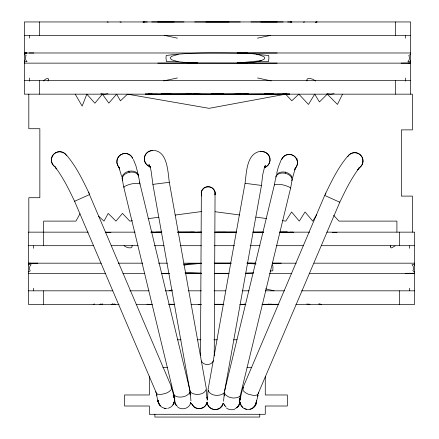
<?xml version="1.0" encoding="UTF-8"?>
<svg xmlns="http://www.w3.org/2000/svg" width="439" height="439" viewBox="0 0 439 439"><rect width="100%" height="100%" fill="white"/><g stroke="black" fill="none" stroke-linecap="round" stroke-linejoin="round"><path stroke-width="0.66" d="M410.58 94.165L410.58 21.95L24.343 21.95L24.343 63.057M412.413 232.149L412.413 196.107L401.372 196.107L401.372 129.873L412.413 129.873L412.413 94.165L24.343 94.165L24.348 60.659M119.068 304.364L28.425 304.364L28.425 232.149L88.223 232.149M28.425 265.013L28.425 263.257L30.801 263.18M410.575 60.686L410.575 62.717M326.753 232.149L414.657 232.149L414.657 304.364L295.908 304.364M214.967 194.823C217.168 184.797 200.003 184.051 201.342 194.225L200.491 355.661M215.055 192.798L214.227 355.925M414.657 263.598L414.652 265.628M256.606 400.384C257.644 407.118 249.061 412.27 243.678 408.056M190.263 392.943L190.954 400.922M264.591 166.957L262.703 174.766L261.468 185.434L224.016 394.529L224.439 392.998A33.616 1.482 -90 0 1 224.285 395.94M174.837 397.75L174.464 399.506M347.567 156.399C337.734 167.967 331.236 181.889 324.679 195.454L242.696 388.274L243.08 390.403A8.198 3.71 18.7 0 0 249.209 394.496L253.319 395.358A8.462 3.83 18.7 0 0 257.792 394.458L339.786 202.231C345.372 190.559 351.052 178.772 358.893 168.411L357.719 169.909L359.14 168.241M258.406 393.629L258.489 392.625M190.049 391.116L189.291 393.481L186.548 395.588A8.067 4.17 -10.6 0 1 180.418 397.086C177.965 397.075 174.541 396.68 173.707 393.926L123.771 187.195L122.355 179.677M223.489 401.246L224.444 392.878M239.184 404.736L240.21 395.951L290.602 188.139L292.012 180.621A8.281 5.63 11.5 0 0 284.313 173.12A8.281 5.63 11.5 0 0 275.791 178.382M190.087 394.996A33.616 1.482 90 0 1 189.933 392.054L190.356 393.585L190.285 391.884L139.942 183.683L138.867 177.79M275.505 178.733L274.43 184.627L224.625 390.814M48.378 80.052L48.422 78.817L47.483 78.372L45.458 79.223L43.252 80.995M390.622 246.257L390.578 247.492L391.522 247.936L395.056 245.944M223.182 403.227L221.925 406.185L220.779 407.365L221.925 406.185L223.199 403.26M139.843 184.089L139.942 183.683C134.669 182.624 128.583 184.248 123.864 186.789L124.226 187.475M240.122 398.897L242.13 390.595M242.827 389.426L243.31 387.45L242.696 388.274M257.792 394.458L257.369 396.214L258.066 395.045L255.964 403.699M276.647 173.405L278.408 166.842L280.971 160.356M292.72 177.378L294.931 169.558M190.74 402.497L190.317 403.348M208.355 390.287L207.932 391.818A31.987 1.41 90 0 1 207.153 400.253M190.312 403.348L190.614 402.305M207.175 402.108L205.606 405.515L204.053 407.013M295.485 168.115L294.712 169.937L295.238 168.746M325.272 194.312L325.804 193.089M342.513 94.165L337.465 104.433L327.242 94.165L319.433 101.941L314.697 94.165L308.474 104.433L298.871 94.165L291.803 100.772L285.624 94.165L209.09 108.334L127.519 94.165L120.423 100.844L116.609 94.165L108.845 103.11L102.38 94.165L94.901 103.187L86.818 94.165L82.153 106.09L75.217 94.165M264.695 166.864L265.436 165.47L264.651 166.546M80.03 213.727L75.942 221.108L43.67 221.108L43.67 245.692M213.447 360.77C211.351 365.687 203.559 365.819 201.298 360.979M190.488 403.71C188.6 408.605 181.938 410.432 177.817 407.183M238.108 406.432L239.2 404.577M316.678 214.83L312.738 221.108L305.045 211.977L299.294 221.108L291.6 211.977L285.816 221.108L282.42 220.658M224.088 392.828C219.923 397.015 209.628 396.077 208.015 389.887L245.05 183.244C246.603 172.165 246.477 153.052 260.991 151.203M177.559 406.498C175.935 405.104 174.788 403.123 174.497 400.95A8.281 8.281 0 0 1 174.096 402.525M238.152 406.07L236.797 407.425A8.281 8.281 0 0 0 237.976 406.305M240.21 395.951L237.79 397.536L233.954 398.036A8.067 4.17 10.6 0 1 227.825 396.532L225.081 394.425L224.324 392.06M239.601 398.672A8.281 8.281 0 0 1 239.831 399.731L239.908 400.45M207.137 402.634L207.032 402.711A8.281 8.264 52.4 0 0 218.617 408.901L220.4 407.76M28.425 271.95L30.22 270.797C28.996 268.855 29.413 266.199 31.098 264.668L28.425 264.563M410.58 54.387L408.78 55.517C410.004 57.454 409.587 60.116 407.902 61.647L410.58 61.729M220.318 407.826L218.551 408.879A8.281 8.281 0 0 1 207.049 402.53M74.866 201.122L74.586 201.287L156.58 393.514L157.003 395.27L156.306 394.101L158.402 402.755M271.209 94.165L264.267 93.941L264.739 93.672M203.575 407.277C200.705 409.225 196.683 408.934 193.972 406.816C190.367 402.311 190.016 401.641 193.972 406.816M234.986 408.698C237.68 407.59 239.667 405.104 240.149 402.228L240.413 403.276M273.678 93.672L271.911 94.165L283.396 94.165L277.591 94.155M261.21 60.686L237.181 63.057C246.098 62.179 256.255 63.732 264.327 59.056L264.799 58.058L264.327 57.059C256.255 52.378 246.098 53.931 237.181 53.059C213.491 52.943 189.725 52.29 166.2 55.517L165.997 58.058L166.43 61.647L178.212 61.729L187.76 62.717L197.742 63.057L277.135 63.134M189.873 390.776L152.904 184.49L153.837 184.259L169.322 182.3L206.357 388.943C204.744 395.133 194.45 396.071 190.285 391.884M101.453 304.364L102.671 303.903M99.768 304.364L101.03 303.947M93.216 304.364L94.517 303.947M89.463 194.576L171.676 387.33L171.292 389.459A8.198 3.71 -18.7 0 1 165.163 393.553L161.053 394.414A8.462 3.83 -18.7 0 1 156.58 393.514M234.673 409.197C231.957 410.251 228.807 409.817 226.475 408.067M270.611 35.356L257.512 38.155M163.659 80.919L177.411 77.961M169.042 290.794L172.297 289.987M243.486 304.364L244.792 304.046M107.999 93.672L104.416 94.165L100.833 93.672M334.09 93.672L330.507 94.165L326.918 93.672M303.349 22.208L304.584 21.95M315.29 22.224L316.607 21.95M178.212 54.387L171.528 56.357L170.123 58.058L171.528 59.759L178.212 61.729M315.948 22.191L317.238 21.95M111.144 304.364L112.955 304.04M148.409 94.165L149.342 94.012L146.577 94.165M290.596 232.149L289.663 232.302L292.423 232.149M151.296 150.566C167.528 148.788 167.769 171.479 169.322 182.3M286.223 93.71L282.771 94.039L289.658 94.012L288.428 94.165M106.057 232.368L110.935 232.368M332.142 232.368L337.02 232.368M132.474 220.751L129.763 221.108L122.47 213.403L115.962 221.108L108.208 213.409L103.994 221.108L98.545 216.186M148.053 218.677L158.896 217.234M175.15 215.066L201.572 211.549M183.743 264.388L191.92 263.565L201.254 263.274M147.284 21.95L143.037 22.021L143.668 21.95M183.765 265.052L201.249 263.323M270.106 271.05L272.806 270.797L272.954 266.939L272.57 264.668M192.062 93.71L171.665 94.165L170.184 93.672M253.583 272.756L245.824 273.113M153.853 232.445L161.415 232.154L151.076 232.209M283.21 21.95L250.96 21.95M143.037 22.021L144.579 21.95M24.343 61.751L27.02 61.647C25.336 60.116 24.919 57.454 26.142 55.517L24.343 54.365M408.199 63.134L410.575 63.057L401.125 63.134M412.276 273.332L414.657 273.256L405.202 273.332M26.724 52.982L24.343 53.059L27.042 53.037M414.657 264.585L411.98 264.668C413.664 266.199 414.081 268.855 412.858 270.797L414.657 271.928M244.188 94.165L263.257 94.165M194.812 232.149L177.713 232.149M151.938 94.165L170.656 93.941M264.08 94.165L273.113 93.941L245.187 94.165M287.062 232.149L279.884 232.182M183.963 21.95L151.713 21.95M240.265 21.95L194.658 21.95M234.596 94.165L242.169 94.012L223.583 94.165M201.249 232.215L196.831 232.302L201.479 232.264M198.735 304.364L201.095 304.315M253.287 232.258L263.4 232.154M212.421 94.165L223.698 94.012L186.388 94.045L190.735 94.165M226.584 232.149L215.302 232.302L236.27 232.16M177.899 232.22L193.813 232.149M277.157 21.95L260.832 21.95M174.085 21.95L157.766 21.95M29.073 53.02L33.798 52.982M201.369 232.182L190.466 232.269L194.301 232.445M28.425 263.257L37.875 263.18M264.915 304.364L278.666 304.337M229.004 21.95L205.918 21.95M247.673 52.982L237.181 53.059L277.135 52.982M256.711 61.729L268.492 61.647L268.92 58.058L268.723 55.517L256.711 54.387M187.25 63.134L197.742 63.057L157.788 63.134M247.119 263.213L251.75 263.18M191.327 273.332L201.26 273.261L185.626 273.288M214.748 304.331L223.577 304.304L214.232 304.287M214.775 263.202L231.013 263.213M228.982 273.305L214.775 273.305M157.332 94.155L151.521 94.165L163.012 94.165M281.668 232.154L287.479 232.149L279.775 232.154M247.267 263.246L255.416 263.23M272.389 263.197L281.218 263.18M169.333 273.321L161.865 273.332L169.399 273.332M24.343 35.488L410.58 35.488M24.343 52.982L410.58 52.982M24.343 63.134L410.58 63.134M24.343 80.622L410.58 80.622M297.137 158.995L297.412 158.995M105.36 232.149L135.124 232.149M150.895 232.149L161.892 232.149M177.691 232.149L201.468 232.149M214.682 232.149L236.626 232.149M252.727 232.149L263.444 232.149M279.835 232.149L309.616 232.149M28.425 245.692L93.611 245.692M111.396 245.692L138.076 245.692M154.495 245.692L164.076 245.692M180.363 245.692L201.397 245.692M214.155 245.692L234.536 245.692M250.274 245.692L259.97 245.692M276.268 245.692L303.634 245.692M321.419 245.692L414.657 245.692M28.425 263.18L101.25 263.18M118.228 263.18L142.741 263.18M158.452 263.18L167.347 263.18M183.793 263.18L201.397 263.18M214.155 263.18L230.936 263.18M247.053 263.18L255.86 263.18M272.306 263.18L296.237 263.18M313.973 263.18L414.657 263.18M214.775 263.257L231.013 263.257M28.425 273.332L105.316 273.332M122.986 273.332L144.793 273.332M185.165 273.332L201.397 273.332M214.155 273.332L228.922 273.332M245.708 273.332L253.122 273.332M269.568 273.332L291.458 273.332M309.215 273.332L414.657 273.332M28.425 290.821L112.79 290.821M129.851 290.821L149.024 290.821M165.316 290.821L172.286 290.821M188.589 290.821L201.397 290.821M214.155 290.821L225.646 290.821M242.35 290.821L249.067 290.821M265.321 290.821L284.477 290.821M301.582 290.821L414.657 290.821M147.751 304.364L147.12 304.287L151.362 304.364M174.278 304.287L168.916 304.287L174.201 304.331M262.099 304.287L278.765 304.287M136.205 304.364L152.426 304.364M168.73 304.364L174.782 304.364M191.036 304.364L201.386 304.364M214.342 304.364L223.939 304.364M239.705 304.364L245.873 304.364M262.006 304.364L278.776 304.364M177.647 339.781L181.055 339.781M197.429 339.781L200.837 339.781M213.798 339.781L217.212 339.781M233.581 339.781L236.994 339.781M162.825 367.377L167.539 367.377M247.102 367.377L251.816 367.377M214.923 232.215L227.775 232.302L216.498 232.149M237.181 63.057L247.673 63.134M211.34 94.165L192.754 94.012L200.327 94.165M227.66 232.149L236.292 232.22M189.736 94.165L161.245 93.672M263.18 232.198L253.199 232.193M222.502 94.165L211.225 94.012L248.529 94.039L242.849 93.71M264.267 93.941L282.985 94.165M240.802 304.287L244.342 304.364M161.81 93.941L170.842 94.165M156.015 232.149L161.453 232.286M247.157 263.444L256.003 263.943M201.254 273.234L185.077 272.306M287.638 21.95L291.886 22.021L290.344 21.95M147.12 304.287L148.656 304.364M288.346 94.165L285.58 94.012L286.513 94.165M151.208 232.182L153.42 232.302L152.487 232.149M289.235 232.445L286.848 232.269L293.735 232.302L292.511 232.149M164.449 408.424L166.601 408.638M146.494 94.165L145.265 94.012L152.157 94.045L148.706 93.71M215.143 211.73L239.612 214.978M255.921 217.14L266.791 218.584M107.067 21.95L108.274 22.164M177.411 38.155L164.312 35.356M257.512 77.961L271.264 80.919M265.54 288.867L274.04 290.794M319.378 303.997L321.321 304.364M318.709 303.947L320.689 304.364M306.806 303.975L308.661 304.364M120.028 21.95L121.224 22.208M270.731 304.024L272.01 304.364M308.765 304.018L309.978 304.364M324.909 195.52L339.786 202.231L339.506 202.066M268.531 303.964L269.848 304.364M114.239 303.947L115.517 304.364M112.472 303.903L113.696 304.364M261.468 185.434L245.247 183.326M194.054 406.882L195.756 407.957A8.281 8.264 -52.4 0 0 207.23 402.294M225.18 406.141L226.085 407.046M241.713 406.218L242.838 407.387M333.64 215.34L338.979 221.108L396.911 221.108L396.911 232.149M66.805 155.455C76.638 167.023 83.136 180.945 89.693 194.51L74.586 201.287C69 189.615 63.32 177.828 55.479 167.468L56.653 168.966L55.232 167.297M159.154 404.149L160.526 405.817A8.281 8.281 0 0 1 157.914 400.044A8.297 8.264 -13.6 0 0 159.148 404.154L159.253 404.538A8.281 8.215 -13.6 0 0 165.459 408.374M171.676 387.33L171.062 386.507L171.539 388.482M149.721 165.602L148.936 164.526L150.379 167.698L149.781 166.013L151.104 170.897L152.904 184.49M240.671 404.324L240.863 404.637M224.055 404.292L223.632 403.441M224.34 404.753L224.9 405.674M175.172 403.633L176.264 405.488L176.22 405.126M224.373 404.857L225.02 405.976M133.401 159.412L135.964 165.898L138.307 175.057M119.134 167.802L119.66 168.993L118.887 167.171L121.652 176.434M88.568 192.145L89.101 193.369M306.894 80.995C305.824 76.781 312.244 78.619 314.121 80.052A10.525 6.124 23.8 0 1 315.69 81.089M132.106 245.313C133.176 249.533 126.756 247.695 124.879 246.257A10.525 6.124 23.8 0 1 124.061 245.741M206.16 389.854L206.44 390.875A31.987 1.41 -90 0 0 207.219 399.309M239.804 398.491L240.062 399.545M206.846 397.328L207.235 398.903M172.242 389.651L174.25 397.954M290.602 188.139L290.508 187.733C285.789 185.192 279.703 183.568 274.43 184.627L274.529 185.033M201.342 194.225L201.759 195.975A7.935 7.375 0.1 0 1 201.891 190.702L204.14 187.93L205.726 187.069A6.459 6.003 0.1 0 1 211 187.212L212.536 188.155L214.633 191.047A7.935 7.375 0.1 0 1 215.006 194.598M139.487 182.042L139.668 183.063M174.162 395.007L175.188 403.792M155.883 391.681L155.966 392.685M409.576 245.829L409.576 248.304M409.576 288.204L409.576 290.684M405.493 35.625L405.493 38.105M405.493 78.005L405.493 81.16M399.408 232.149L399.408 245.692M399.408 290.821L399.408 304.364M395.33 21.95L395.33 35.488M395.33 80.622L395.33 94.165M265.277 376.799L265.277 394.974L287.358 394.974L287.358 406.009L265.277 406.009L265.277 414.29L149.359 414.29L149.359 406.009L124.522 406.009L124.522 394.974L149.359 394.974L149.359 376.124M259.751 414.29L259.751 417.05L154.885 417.05L154.885 414.29M43.67 290.821L43.67 304.364M39.592 21.95L39.592 35.488M39.592 80.622L39.592 94.165M33.507 245.829L33.507 248.304M33.507 288.204L33.507 290.684M29.424 35.625L29.424 38.105M29.424 78.005L29.424 81.16M28.809 94.165L28.809 128.715L39.85 128.715L39.85 197.709L28.809 197.709L28.809 232.149M128.841 171.045A57.322 7.732 85.7 0 1 129.126 172.132M173.899 403.024A8.281 8.281 0 0 1 172.779 404.879M159.648 404.621A8.281 8.281 0 0 1 158.814 403.221M158.605 402.728A8.281 8.281 0 0 1 158.084 400.631M173.284 395.243A8.281 8.281 0 0 1 174.541 398.788M223.138 403.984A8.281 8.281 0 0 1 220.466 407.332M207.466 398.897A8.281 8.281 0 0 1 207.768 397.855M174.557 400.439A8.281 8.215 -13.6 0 1 169.185 407.88M168.675 408.056A8.281 8.215 -13.6 0 1 167.621 408.297M158.369 402.601A8.281 8.215 -13.6 0 1 158.018 400.483M173.597 396.313A8.281 8.215 -13.6 0 1 174.217 397.805M173.24 395.391A8.297 8.264 -13.6 0 1 174.481 399.506M174.426 400.593A8.303 8.27 -13.6 0 1 173.729 403.2A8.281 8.281 0 0 0 174.25 401.658M173.218 395.407A8.281 8.281 0 0 1 173.937 396.867M174.113 397.377A8.281 8.281 0 0 1 174.426 398.969M122.569 179.792A8.281 5.822 -11.9 0 1 128.781 171.314A8.281 5.822 -11.9 0 1 138.439 176.066M122.728 180.599A8.281 5.63 -11.5 0 1 129.346 172.297A8.281 5.63 -11.5 0 1 138.581 177.438M285.246 173.076A57.322 7.732 -85.7 0 1 285.531 171.989M256.288 401.575A8.281 8.281 0 0 1 255.767 403.671M255.558 404.165A8.281 8.281 0 0 1 254.724 405.565M241.269 405.389A8.281 8.281 0 0 1 240.473 403.968M240.276 403.468A8.281 8.281 0 0 1 239.875 401.894A8.281 8.281 0 0 1 238.311 405.883M239.831 399.731A8.281 8.281 0 0 1 240.808 396.653M252.002 408.391A8.281 8.215 13.6 0 0 255.125 405.482L255.218 405.093A8.297 8.264 13.6 0 0 256.48 400.994A8.281 8.281 0 0 1 256.244 402.601M251.52 408.627A8.281 8.215 13.6 0 1 249.978 409.143M246.751 409.241A8.281 8.215 13.6 0 1 245.697 409M245.187 408.824A8.281 8.215 13.6 0 1 243.727 408.111M242.844 407.48A8.281 8.215 13.6 0 1 239.848 401.921M240.155 398.749A8.281 8.215 13.6 0 1 240.775 397.257M256.354 401.427A8.281 8.215 13.6 0 1 256.003 403.545M239.892 400.45A8.297 8.264 13.6 0 1 240.237 398.316M240.012 399.375A8.281 8.281 0 0 1 240.259 398.321M253.857 406.772A8.281 8.248 13.6 0 1 253.018 407.463M275.933 177.01A8.281 5.822 11.9 0 1 285.591 172.258A8.281 5.822 11.9 0 1 291.803 180.736M264.278 167.682A8.281 8.281 0 0 0 269.815 157.804A8.281 8.281 0 0 0 260.322 151.636A8.357 8.303 -72.1 0 1 269.025 155.796A8.253 8.198 -72.1 0 1 265.771 167.039A8.357 8.303 -72.1 0 1 264.273 167.671M48.4 80.041A10.525 3.446 -38 0 1 47.988 81.067M390.6 246.274A10.525 3.446 -38 0 1 390.776 245.769M51.615 158.002L51.374 160.153L51.698 162.287A8.56 8.407 -44.6 0 0 55.654 167.237A8.281 8.281 0 0 1 53.684 154.248A8.281 8.281 0 0 1 66.739 155.708A8.56 8.407 -44.6 0 0 61.636 151.949L59.49 151.707L57.35 152.031A8.154 8.006 -44.6 0 0 51.615 158.002M117.114 159.774L116.878 161.92A8.407 8.33 -34.3 0 0 119.04 167.336A8.281 8.281 0 0 1 120.643 154.813A8.281 8.281 0 0 1 132.737 158.435A8.407 8.33 -34.3 0 0 127.14 153.716L124.989 153.48A8.226 8.154 -34.3 0 0 117.114 159.774M362.998 161.097L362.674 163.231A8.56 8.407 44.6 0 1 358.718 168.181A8.281 8.281 0 0 0 360.688 155.192A8.281 8.281 0 0 0 347.633 156.652A8.56 8.407 44.6 0 1 352.736 152.893L354.882 152.651L357.022 152.975A8.154 8.006 44.6 0 1 362.757 158.945L362.998 161.097M289.383 154.424L287.232 154.66A8.407 8.33 34.3 0 0 281.432 159.884A8.281 8.281 0 0 1 293.729 155.757A8.281 8.281 0 0 1 294.953 168.669A8.407 8.33 34.3 0 0 297.494 162.864L297.258 160.718A8.226 8.154 34.3 0 0 289.383 154.418M152.432 150.566A8.281 8.281 0 0 0 150.094 166.738A8.357 8.303 72.1 0 1 148.607 166.085A8.253 8.198 72.1 0 1 145.336 154.841A8.357 8.303 72.1 0 1 152.432 150.572"/></g></svg>
